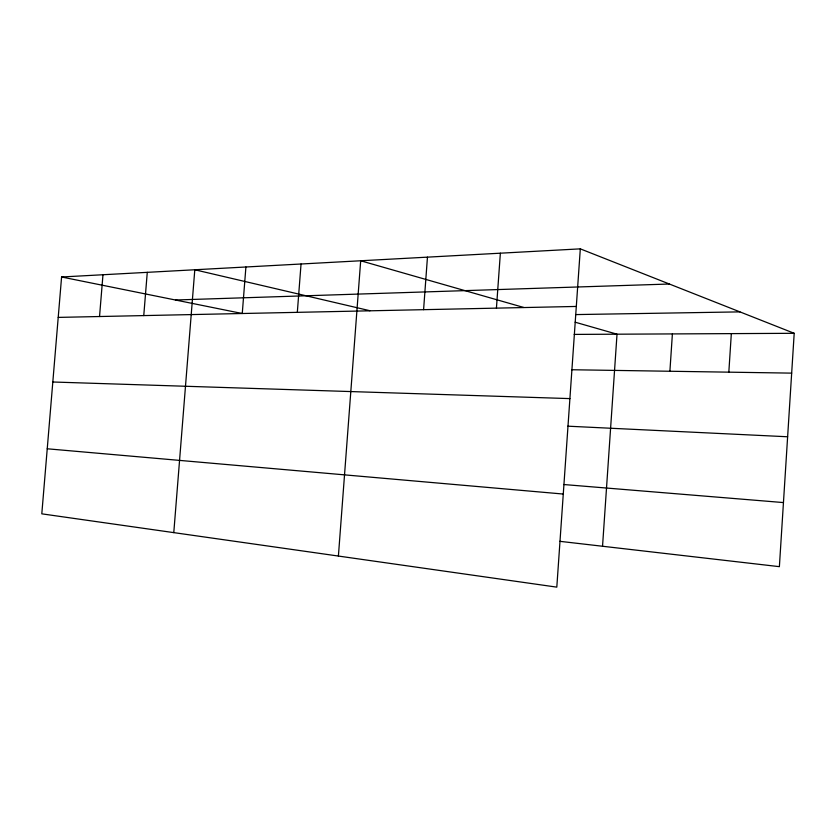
<?xml version="1.0" encoding="UTF-8"?>
<svg xmlns="http://www.w3.org/2000/svg" width="836" height="836" viewBox="0 0 836 836"><rect width="100%" height="100%" fill="white"/><g stroke="black" fill="none" stroke-linecap="round" stroke-linejoin="round"><path stroke-width="1.25" d="M580.309 248.856L556.807 587.144L41.8 513.837L61.592 276.988L580.309 248.856L794.2 333.303L779.382 566.662L559.807 541.32M728.825 372.156L731.333 333.616M669.897 371.247L672.395 333.919M602.537 546.253L617.02 334.191L575.126 322.194M496.427 308.139L500.367 253.193M423.591 309.675L427.457 257.143M338.402 556.055L360.682 260.769L523.744 307.47M297.323 312.35L301.044 263.998M242.262 313.51L245.909 266.987M143.761 315.59L147.272 272.337M173.784 532.626L194.798 269.767L369.951 310.731M99.536 316.53L102.974 274.741M175.414 299.999L669.385 284.021M58.217 317.398L576.307 306.446M575.659 314.587L739.933 311.88M574.175 334.41L794.2 333.303M571.73 369.742L791.671 373.128M52.814 382L569.912 398.605M567.801 426.182L787.627 436.768M563.746 484.525L783.457 502.572M47.234 448.786L563.276 494.045M61.592 276.988L241.928 313.448"/></g></svg>
